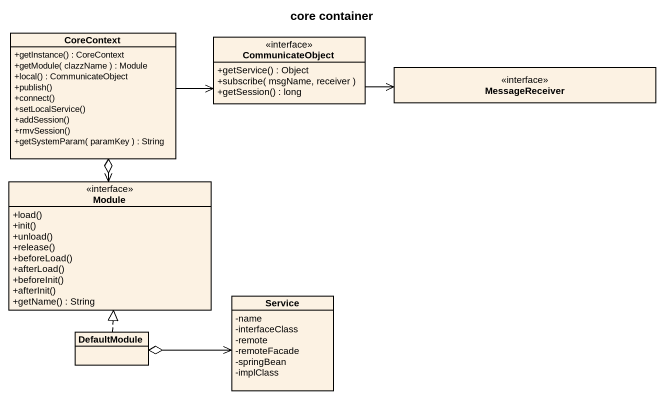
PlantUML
@startuml
title core container
hide circle
hide empty members
skinparam classAttributeIconSize 0
class CoreContext {
  +getInstance() : CoreContext
  +getModule( clazzName ) : Module
  +local() : CommunicateObject
  +publish()
  +connect()
  +setLocalService()
  +addSession()
  +rmvSession()
  +getSystemParam( paramKey ) : String
}
interface CommunicateObject {
  +getService() : Object
  +subscribe( msgName, receiver )
  +getSession() : long
}
interface MessageReceiver
interface Module {
  +load()
  +init()
  +unload()
  +release()
  +beforeLoad()
  +afterLoad()
  +beforeInit()
  +afterInit()
  +getName() : String
}
class Service {
  -name
  -interfaceClass
  -remote
  -remoteFacade
  -springBean
  -implClass
}
class DefaultModule
CoreContext -right-> CommunicateObject
CoreContext o--> Module
CommunicateObject -right-> MessageReceiver
DefaultModule .up.|> Module
DefaultModule o-right-> Service
@enduml
